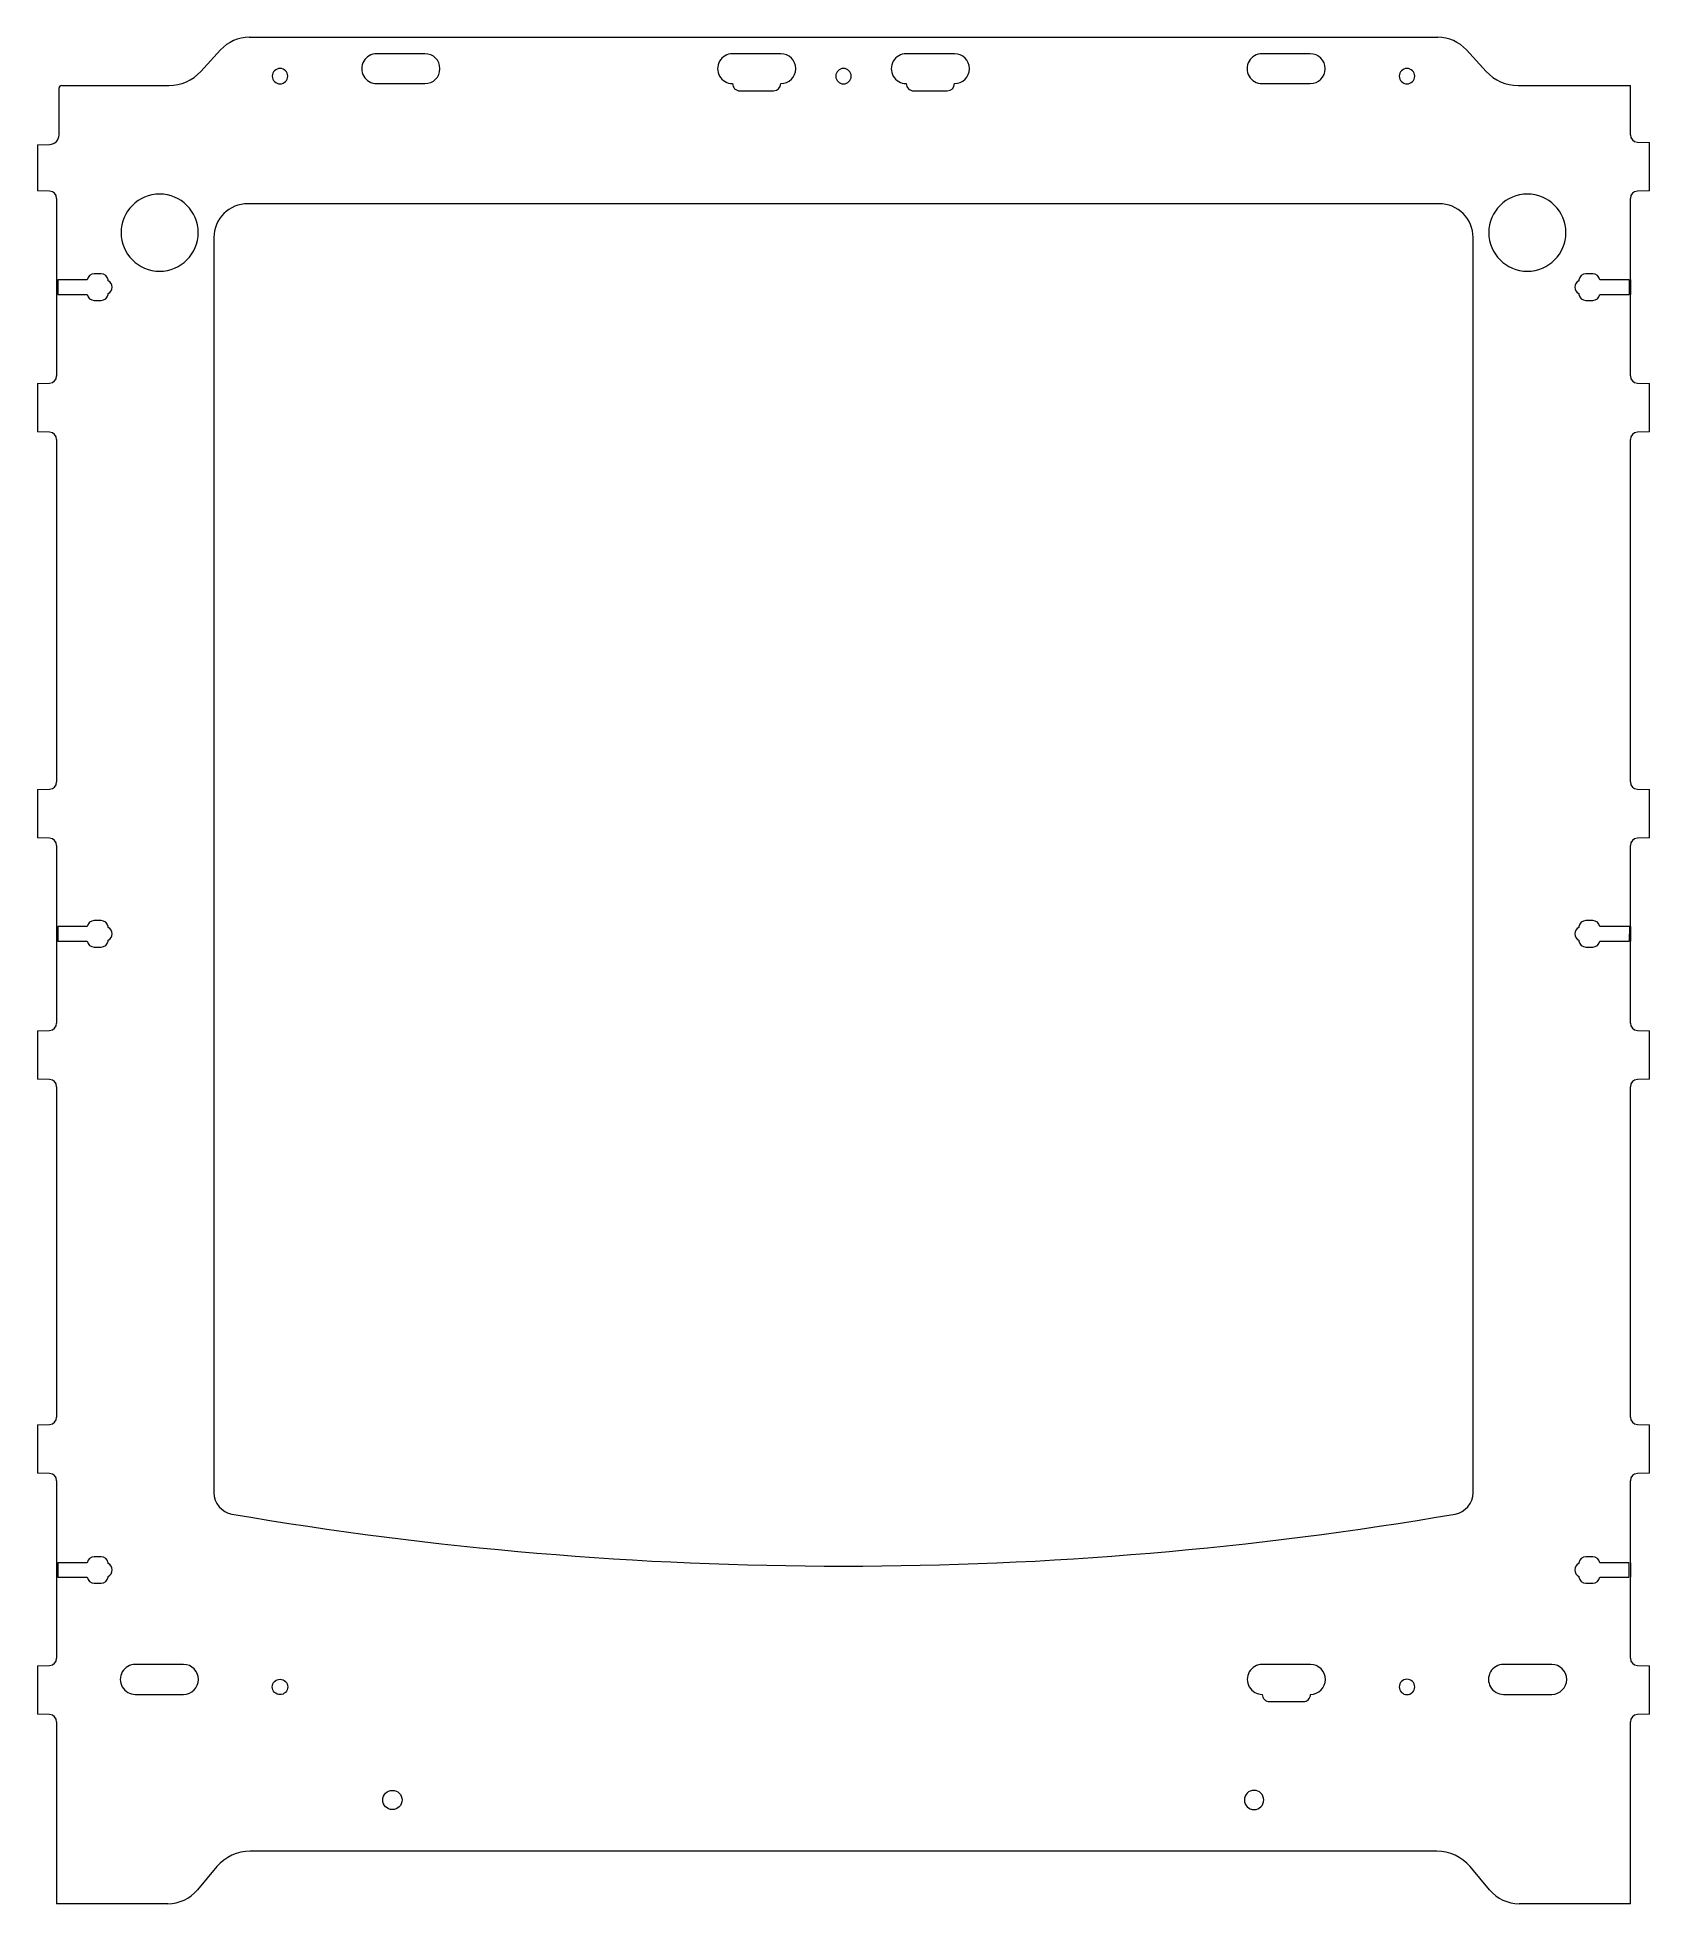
# Model space of a CAD drawing. Header units: millimetres. Extents: x -167 to 167, y -194 to 194.
import ezdxf

# ---------------------------------------------------------------- set-up
doc = ezdxf.new("R2010")
doc.units = ezdxf.units.MM
doc.header["$MEASUREMENT"] = 0
doc.layers.add('Capa 1', color=7, linetype='Continuous')

msp = doc.modelspace()

# ---------------------------------------------------------------- linework, layer by layer
at = {"layer": 'Capa 1', "lineweight": 15}
for points in [[(-123.2046, 193.5), (-123.2046, 193.5), (123.2046, 193.5), (123.2046, 193.5)], [(-133.2039, 186.4236), (-133.2039, 186.4236), (-129.106, 190.9011), (-129.106, 190.9011)], [(-123.2046, 193.4999), (-125.4492, 193.4999), (-127.5906, 192.5569), (-129.106, 190.9011)], [(-86.75, 190.1), (-86.75, 190.1), (-96.75, 190.1), (-96.75, 190.1)], [(-13, 190.1), (-13, 190.1), (-23, 190.1), (-23, 190.1)], [(23, 190.1), (23, 190.1), (13, 190.1), (13, 190.1)], [(96.75, 190.1), (96.75, 190.1), (86.75, 190.1), (86.75, 190.1)], [(129.106, 190.9011), (127.5906, 192.5569), (125.4492, 193.4999), (123.2046, 193.4999)], [(129.106, 190.9011), (129.106, 190.9011), (133.2039, 186.4236), (133.2039, 186.4236)], [(-139.8431, 183.5), (-137.3179, 183.5), (-134.9088, 184.5608), (-133.2039, 186.4236)], [(133.2039, 186.4236), (134.9088, 184.5608), (137.3179, 183.5), (139.8431, 183.5)], [(-162.6, 173.2882), (-162.6, 173.2882), (-162.6, 183), (-162.6, 183)], [(-162.1, 183.5), (-162.1, 183.5), (-139.8431, 183.5), (-139.8431, 183.5)], [(-96.75, 183.9), (-96.75, 183.9), (-86.75, 183.9), (-86.75, 183.9)], [(-21.5, 182.4), (-21.5, 182.4), (-14.5, 182.4), (-14.5, 182.4)], [(-14.5, 182.4), (-13.6715, 182.4), (-13, 183.0715), (-13, 183.8999)], [(14.5, 182.4), (14.5, 182.4), (21.5, 182.4), (21.5, 182.4)], [(21.5, 182.4), (22.3284, 182.4), (22.9999, 183.0715), (22.9999, 183.8999)], [(86.75, 183.9), (86.75, 183.9), (96.75, 183.9), (96.75, 183.9)], [(139.8431, 183.5), (139.8431, 183.5), (163.1, 183.5), (163.1, 183.5)], [(163.1, 173.2882), (163.1, 173.2882), (163.1, 183.5), (163.1, 183.5)], [(-167.1, 171.1996), (-167.1, 171.1996), (-164.5302, 171.2894), (-164.5302, 171.2894)], [(-167.1, 171.1996), (-167.1, 171.1996), (-167.1, 161.7), (-167.1, 161.7)], [(-164.5302, 171.2894), (-163.4534, 171.327), (-162.6, 172.2108), (-162.6, 173.2882)], [(163.1, 173.2882), (163.1, 172.4801), (163.74, 171.8173), (164.5476, 171.7891)], [(164.5476, 171.7891), (164.5476, 171.7891), (167.1, 171.7), (167.1, 171.7)], [(167.1, 161.7), (167.1, 161.7), (167.1, 171.7), (167.1, 171.7)], [(-164.5476, 161.6108), (-164.5476, 161.6108), (-167.1, 161.7), (-167.1, 161.7)], [(-163.0999, 160.1117), (-163.0999, 160.9198), (-163.74, 161.5826), (-164.5476, 161.6108)], [(-163.1, 160.1117), (-163.1, 160.1117), (-163.1, 143.2), (-163.1, 143.2)], [(123.5, 159), (123.5, 159), (-123.5, 159), (-123.5, 159)], [(164.5476, 161.6108), (163.74, 161.5826), (163.1, 160.9198), (163.1, 160.1117)], [(163.1, 143.2), (163.1, 143.2), (163.1, 160.1117), (163.1, 160.1117)], [(167.1, 161.7), (167.1, 161.7), (164.5476, 161.6108), (164.5476, 161.6108)], [(-130.5, 152), (-130.5, 152), (-130.5, -108.2822), (-130.5, -108.2822)], [(130.5, -108.2822), (130.5, -108.2822), (130.5, 152), (130.5, 152)], [(-156.779, 143.2), (-156.779, 143.2), (-162.8766, 143.2), (-162.8766, 143.2)], [(-155.3, 144.4499), (-156.0319, 144.4499), (-156.657, 143.9217), (-156.779, 143.2)], [(-153.9, 144.45), (-153.9, 144.45), (-155.3, 144.45), (-155.3, 144.45)], [(-152.4209, 143.2), (-152.5429, 143.9217), (-153.168, 144.4499), (-153.9, 144.4499)], [(-152.4209, 143.0375), (-152.4209, 143.0375), (-152.4209, 143.2), (-152.4209, 143.2)], [(153.9, 144.4499), (153.168, 144.4499), (152.5429, 143.9217), (152.4209, 143.2)], [(152.4209, 143.2), (152.4209, 143.2), (152.4209, 143.0375), (152.4209, 143.0375)], [(155.3, 144.45), (155.3, 144.45), (153.9, 144.45), (153.9, 144.45)], [(156.779, 143.2), (156.657, 143.9217), (156.0319, 144.4499), (155.3, 144.4499)], [(162.8411, 143.2), (162.8411, 143.2), (156.779, 143.2), (156.779, 143.2)], [(-163.1, 140.1649), (-163.1, 140.1649), (-163.1, 123.2531), (-163.1, 123.2531)], [(-162.8633, 140.2), (-162.8633, 140.2), (-156.779, 140.2), (-156.779, 140.2)], [(-156.779, 140.1999), (-156.657, 139.4782), (-156.0319, 138.95), (-155.3, 138.95)], [(-153.9, 138.95), (-153.168, 138.95), (-152.5429, 139.4782), (-152.4209, 140.1999)], [(-152.4209, 140.2), (-152.4209, 140.2), (-152.4209, 140.3624), (-152.4209, 140.3624)], [(152.4209, 140.3624), (152.4209, 140.3624), (152.4209, 140.2), (152.4209, 140.2)], [(152.4209, 140.1999), (152.5429, 139.4782), (153.168, 138.95), (153.9, 138.95)], [(155.3, 138.95), (156.0319, 138.95), (156.657, 139.4782), (156.779, 140.1999)], [(156.779, 140.2), (156.779, 140.2), (162.8411, 140.2), (162.8411, 140.2)], [(163.1, 123.2882), (163.1, 123.2882), (163.1, 140.2), (163.1, 140.2)], [(-155.3, 138.95), (-155.3, 138.95), (-153.9, 138.95), (-153.9, 138.95)], [(153.9, 138.95), (153.9, 138.95), (155.3, 138.95), (155.3, 138.95)], [(-167.1, 121.7), (-167.1, 121.7), (-164.5476, 121.7891), (-164.5476, 121.7891)], [(-167.1, 121.7), (-167.1, 121.7), (-167.1, 111.7), (-167.1, 111.7)], [(-164.5476, 121.7891), (-163.74, 121.8173), (-163.1, 122.4801), (-163.1, 123.2882)], [(163.0999, 123.2882), (163.0999, 122.4801), (163.74, 121.8173), (164.5476, 121.7891)], [(164.5476, 121.7891), (164.5476, 121.7891), (167.1, 121.7), (167.1, 121.7)], [(167.1, 111.7), (167.1, 111.7), (167.1, 121.7), (167.1, 121.7)], [(-164.5476, 111.6108), (-164.5476, 111.6108), (-167.1, 111.7), (-167.1, 111.7)], [(-163.0999, 110.1117), (-163.0999, 110.9198), (-163.74, 111.5826), (-164.5476, 111.6108)], [(-163.1, 110.1117), (-163.1, 110.1117), (-163.1, 39.0882), (-163.1, 39.0882)], [(164.5476, 111.6108), (163.74, 111.5826), (163.0999, 110.9198), (163.0999, 110.1117)], [(163.1, 39.0882), (163.1, 39.0882), (163.1, 110.1117), (163.1, 110.1117)], [(167.1, 111.7), (167.1, 111.7), (164.5476, 111.6108), (164.5476, 111.6108)], [(-164.5476, 37.5891), (-163.74, 37.6173), (-163.1, 38.2801), (-163.1, 39.0882)], [(163.1, 39.0882), (163.1, 38.2801), (163.74, 37.6173), (164.5476, 37.5891)], [(-167.1, 37.5), (-167.1, 37.5), (-164.5476, 37.5891), (-164.5476, 37.5891)], [(-167.1, 37.5), (-167.1, 37.5), (-167.1, 27.5), (-167.1, 27.5)], [(164.5476, 37.5891), (164.5476, 37.5891), (167.1, 37.5), (167.1, 37.5)], [(167.1, 27.5), (167.1, 27.5), (167.1, 37.5), (167.1, 37.5)], [(-164.5476, 27.4108), (-164.5476, 27.4108), (-167.1, 27.5), (-167.1, 27.5)], [(-163.0999, 25.9117), (-163.0999, 26.7198), (-163.74, 27.3826), (-164.5476, 27.4108)], [(164.5476, 27.4108), (163.74, 27.3826), (163.1, 26.7198), (163.1, 25.9117)], [(167.1, 27.5), (167.1, 27.5), (164.5476, 27.4108), (164.5476, 27.4108)], [(-163.1, 25.9117), (-163.1, 25.9117), (-163.1, 9.1), (-163.1, 9.1)], [(163.1, 9.1), (163.1, 9.1), (163.1, 25.9117), (163.1, 25.9117)], [(-156.779, 9.1), (-156.779, 9.1), (-162.8637, 9.1), (-162.8637, 9.1)], [(-155.3, 10.3499), (-156.0319, 10.3499), (-156.657, 9.8217), (-156.779, 9.1)], [(-153.9, 10.35), (-153.9, 10.35), (-155.3, 10.35), (-155.3, 10.35)], [(-152.4209, 9.1), (-152.5429, 9.8217), (-153.168, 10.3499), (-153.9, 10.3499)], [(-152.4209, 8.9375), (-152.4209, 8.9375), (-152.4209, 9.1), (-152.4209, 9.1)], [(153.9, 10.3499), (153.168, 10.3499), (152.5429, 9.8217), (152.4209, 9.1)], [(152.4209, 9.1), (152.4209, 9.1), (152.4209, 8.9375), (152.4209, 8.9375)], [(155.3, 10.35), (155.3, 10.35), (153.9, 10.35), (153.9, 10.35)], [(156.779, 9.1), (156.657, 9.8217), (156.0319, 10.3499), (155.3, 10.3499)], [(162.8903, 9.1), (162.8903, 9.1), (156.779, 9.1), (156.779, 9.1)], [(-163.1, 6.1), (-163.1, 6.1), (-163.1, -10.9117), (-163.1, -10.9117)], [(-162.8637, 6.1), (-162.8637, 6.1), (-156.779, 6.1), (-156.779, 6.1)], [(-156.779, 6.0999), (-156.657, 5.3782), (-156.0319, 4.85), (-155.3, 4.85)], [(-155.3, 4.85), (-155.3, 4.85), (-153.9, 4.85), (-153.9, 4.85)], [(-153.9, 4.85), (-153.168, 4.85), (-152.5429, 5.3782), (-152.4209, 6.0999)], [(-152.4209, 6.1), (-152.4209, 6.1), (-152.4209, 6.2624), (-152.4209, 6.2624)], [(152.4209, 6.2624), (152.4209, 6.2624), (152.4209, 6.1), (152.4209, 6.1)], [(152.4209, 6.0999), (152.5429, 5.3782), (153.168, 4.85), (153.9, 4.85)], [(153.9, 4.85), (153.9, 4.85), (155.3, 4.85), (155.3, 4.85)], [(155.3, 4.85), (156.0319, 4.85), (156.657, 5.3782), (156.779, 6.0999)], [(156.779, 6.1), (156.779, 6.1), (162.8837, 6.1), (162.8837, 6.1)], [(163.1, -10.9117), (163.1, -10.9117), (163.1, 6.1), (163.1, 6.1)], [(-164.5476, -12.4108), (-163.74, -12.3826), (-163.1, -11.7198), (-163.1, -10.9117)], [(163.0999, -10.9117), (163.0999, -11.7198), (163.74, -12.3826), (164.5476, -12.4108)], [(-167.1, -12.5), (-167.1, -12.5), (-164.5476, -12.4108), (-164.5476, -12.4108)], [(-167.1, -12.5), (-167.1, -12.5), (-167.1, -22.5), (-167.1, -22.5)], [(164.5476, -12.4108), (164.5476, -12.4108), (167.1, -12.5), (167.1, -12.5)], [(167.1, -22.5), (167.1, -22.5), (167.1, -12.5), (167.1, -12.5)], [(-164.5476, -22.5891), (-164.5476, -22.5891), (-167.1, -22.5), (-167.1, -22.5)], [(-163.0999, -24.0882), (-163.0999, -23.2801), (-163.74, -22.6173), (-164.5476, -22.5891)], [(164.5476, -22.5891), (163.74, -22.6173), (163.1, -23.2801), (163.1, -24.0882)], [(167.1, -22.5), (167.1, -22.5), (164.5476, -22.5891), (164.5476, -22.5891)], [(-163.1, -24.0882), (-163.1, -24.0882), (-163.1, -92.6117), (-163.1, -92.6117)], [(163.1, -92.6117), (163.1, -92.6117), (163.1, -24.0882), (163.1, -24.0882)], [(-164.5476, -94.1108), (-163.74, -94.0826), (-163.1, -93.4198), (-163.1, -92.6117)], [(163.0999, -92.6117), (163.0999, -93.4198), (163.74, -94.0826), (164.5476, -94.1108)], [(-167.1, -94.2), (-167.1, -94.2), (-164.5476, -94.1108), (-164.5476, -94.1108)], [(-167.1, -94.2), (-167.1, -94.2), (-167.1, -104.2), (-167.1, -104.2)], [(164.5476, -94.1108), (164.5476, -94.1108), (167.1, -94.2), (167.1, -94.2)], [(167.1, -104.2), (167.1, -104.2), (167.1, -94.2), (167.1, -94.2)], [(-164.5476, -104.2891), (-164.5476, -104.2891), (-167.1, -104.2), (-167.1, -104.2)], [(-163.1, -105.7882), (-163.1, -104.9801), (-163.74, -104.3173), (-164.5476, -104.2891)], [(164.5476, -104.2891), (163.74, -104.3173), (163.1, -104.9801), (163.1, -105.7882)], [(167.1, -104.2), (167.1, -104.2), (164.5476, -104.2891), (164.5476, -104.2891)], [(-163.1, -105.7882), (-163.1, -105.7882), (-163.1, -122.8), (-163.1, -122.8)], [(-130.4999, -108.2822), (-130.5, -110.4742), (-128.9205, -112.3473), (-126.76, -112.7176)], [(126.76, -112.7176), (128.9205, -112.3473), (130.4999, -110.4742), (130.4999, -108.2822)], [(163.1, -122.8), (163.1, -122.8), (163.1, -105.7882), (163.1, -105.7882)], [(-126.76, -112.7176), (-42.8647, -127.0941), (42.8647, -127.0941), (126.76, -112.7176)], [(-156.7599, -122.8), (-156.7599, -122.8), (-162.8599, -122.8), (-162.8599, -122.8)], [(-155.3, -121.55), (-156.0319, -121.55), (-156.657, -122.0782), (-156.779, -122.7999)], [(-153.9, -121.55), (-153.9, -121.55), (-155.3, -121.55), (-155.3, -121.55)], [(-152.4209, -122.7999), (-152.5429, -122.0782), (-153.168, -121.55), (-153.9, -121.55)], [(-152.4209, -122.9624), (-152.4209, -122.9624), (-152.4209, -122.8), (-152.4209, -122.8)], [(153.9, -121.55), (153.168, -121.55), (152.5429, -122.0782), (152.4209, -122.7999)], [(152.4209, -122.8), (152.4209, -122.8), (152.4209, -122.9624), (152.4209, -122.9624)], [(155.3, -121.55), (155.3, -121.55), (153.9, -121.55), (153.9, -121.55)], [(156.779, -122.7999), (156.657, -122.0782), (156.0319, -121.55), (155.3, -121.55)], [(162.7771, -122.8), (162.7771, -122.8), (156.7521, -122.8), (156.7521, -122.8)], [(-163.1, -125.8), (-163.1, -125.8), (-163.1, -142.6117), (-163.1, -142.6117)], [(-162.8797, -125.8), (-162.8797, -125.8), (-156.7797, -125.8), (-156.7797, -125.8)], [(-156.779, -125.8), (-156.657, -126.5217), (-156.0319, -127.0499), (-155.3, -127.0499)], [(-155.3, -127.05), (-155.3, -127.05), (-153.9, -127.05), (-153.9, -127.05)], [(-153.9, -127.0499), (-153.168, -127.0499), (-152.5429, -126.5217), (-152.4209, -125.8)], [(-152.4209, -125.8), (-152.4209, -125.8), (-152.4209, -125.6375), (-152.4209, -125.6375)], [(152.4209, -125.6375), (152.4209, -125.6375), (152.4209, -125.8), (152.4209, -125.8)], [(152.4209, -125.8), (152.5429, -126.5217), (153.168, -127.0499), (153.9, -127.0499)], [(153.9, -127.05), (153.9, -127.05), (155.3, -127.05), (155.3, -127.05)], [(155.3, -127.0499), (156.0319, -127.0499), (156.657, -126.5217), (156.779, -125.8)], [(156.7785, -125.8), (156.7785, -125.8), (162.8035, -125.8), (162.8035, -125.8)], [(163.1, -142.6117), (163.1, -142.6117), (163.1, -125.8), (163.1, -125.8)], [(-164.5476, -144.1108), (-163.74, -144.0826), (-163.1, -143.4198), (-163.1, -142.6117)], [(163.1, -142.6117), (163.1, -143.4198), (163.74, -144.0826), (164.5476, -144.1108)], [(-167.1, -144.2), (-167.1, -144.2), (-164.5476, -144.1108), (-164.5476, -144.1108)], [(-167.1, -144.2), (-167.1, -144.2), (-167.1, -154.2), (-167.1, -154.2)], [(-136.8, -143.9), (-136.8, -143.9), (-146.8, -143.9), (-146.8, -143.9)], [(96.8, -143.9), (96.8, -143.9), (86.8, -143.9), (86.8, -143.9)], [(146.8, -143.9), (146.8, -143.9), (136.8, -143.9), (136.8, -143.9)], [(164.5476, -144.1108), (164.5476, -144.1108), (167.1, -144.2), (167.1, -144.2)], [(167.1, -154.2), (167.1, -154.2), (167.1, -144.2), (167.1, -144.2)], [(-146.8, -150.1), (-146.8, -150.1), (-136.8, -150.1), (-136.8, -150.1)], [(136.8, -150.1), (136.8, -150.1), (146.8, -150.1), (146.8, -150.1)], [(-164.5476, -154.2891), (-164.5476, -154.2891), (-167.1, -154.2), (-167.1, -154.2)], [(-163.1, -155.7882), (-163.1, -154.9801), (-163.74, -154.3173), (-164.5476, -154.2891)], [(88.3, -151.6), (88.3, -151.6), (95.3, -151.6), (95.3, -151.6)], [(164.5476, -154.2891), (163.74, -154.3173), (163.1, -154.9801), (163.1, -155.7882)], [(167.1, -154.2), (167.1, -154.2), (164.5476, -154.2891), (164.5476, -154.2891)], [(-163.1, -155.7882), (-163.1, -155.7882), (-163.1, -193.5), (-163.1, -193.5)], [(163.1, -193.5), (163.1, -193.5), (163.1, -155.7882), (163.1, -155.7882)], [(-122.9841, -182.5927), (-125.6444, -182.5927), (-128.1685, -183.7697), (-129.8785, -185.8077)], [(122.9841, -182.5927), (122.9841, -182.5927), (-122.9841, -182.5927), (-122.9841, -182.5927)], [(129.8785, -185.8077), (128.1685, -183.7697), (125.6444, -182.5927), (122.9841, -182.5927)], [(-129.8785, -185.8077), (-129.8785, -185.8077), (-133.9352, -190.6423), (-133.9352, -190.6423)], [(133.9352, -190.6423), (133.9352, -190.6423), (129.8785, -185.8077), (129.8785, -185.8077)], [(-140.0636, -193.5), (-140.0636, -193.5), (-163.1, -193.5), (-163.1, -193.5)], [(-140.0636, -193.4999), (-137.6988, -193.4999), (-135.4552, -192.4537), (-133.9352, -190.6423)], [(133.9352, -190.6423), (135.4552, -192.4537), (137.6988, -193.4999), (140.0636, -193.4999)], [(163.1, -193.5), (163.1, -193.5), (140.0636, -193.5), (140.0636, -193.5)]]:
    msp.add_open_spline(points, degree=3, dxfattribs=at)
for points, knots in [([(-96.75, 190.0999), (-97.8575, 190.0999), (-98.8809, 189.5091), (-99.4346, 188.5499), (-99.4346, 188.5499), (-99.9884, 187.5908), (-99.9884, 186.4091), (-99.4346, 185.45), (-99.4346, 185.45), (-98.8809, 184.4908), (-97.8575, 183.9), (-96.75, 183.9)], [0, 0, 0, 0, 0.25, 0.25, 0.25, 0.25, 0.5, 0.5, 0.5, 0.5, 1, 1, 1, 1]), ([(-86.75, 183.9), (-85.0379, 183.9), (-83.65, 185.2879), (-83.65, 186.9999), (-83.65, 186.9999), (-83.6499, 188.712), (-85.0379, 190.0999), (-86.7499, 190.0999)], [0, 0, 0, 0, 0.33333333, 0.33333333, 0.33333333, 0.33333333, 1, 1, 1, 1]), ([(-23, 190.0999), (-24.1075, 190.0999), (-25.1309, 189.5091), (-25.6846, 188.5499), (-25.6846, 188.5499), (-26.2384, 187.5908), (-26.2384, 186.4091), (-25.6846, 185.45), (-25.6846, 185.45), (-25.1309, 184.4908), (-24.1075, 183.9), (-23, 183.9)], [0, 0, 0, 0, 0.25, 0.25, 0.25, 0.25, 0.5, 0.5, 0.5, 0.5, 1, 1, 1, 1]), ([(-13, 183.9), (-11.2879, 183.9), (-9.9, 185.2879), (-9.9, 186.9999), (-9.9, 186.9999), (-9.8999, 188.712), (-11.2879, 190.0999), (-12.9999, 190.0999)], [0, 0, 0, 0, 0.33333333, 0.33333333, 0.33333333, 0.33333333, 1, 1, 1, 1]), ([(13, 190.0999), (11.8924, 190.0999), (10.869, 189.5091), (10.3153, 188.5499), (10.3153, 188.5499), (9.7615, 187.5908), (9.7615, 186.4091), (10.3153, 185.45), (10.3153, 185.45), (10.869, 184.4908), (11.8924, 183.9), (13, 183.9)], [0, 0, 0, 0, 0.25, 0.25, 0.25, 0.25, 0.5, 0.5, 0.5, 0.5, 1, 1, 1, 1]), ([(23, 183.9), (24.712, 183.9), (26.0999, 185.2879), (26.0999, 186.9999), (26.0999, 186.9999), (26.1, 188.712), (24.712, 190.0999), (23, 190.0999)], [0, 0, 0, 0, 0.33333333, 0.33333333, 0.33333333, 0.33333333, 1, 1, 1, 1]), ([(86.75, 190.0999), (85.6424, 190.0999), (84.619, 189.5091), (84.0653, 188.5499), (84.0653, 188.5499), (83.5115, 187.5908), (83.5115, 186.4091), (84.0653, 185.45), (84.0653, 185.45), (84.619, 184.4908), (85.6424, 183.9), (86.75, 183.9)], [0, 0, 0, 0, 0.25, 0.25, 0.25, 0.25, 0.5, 0.5, 0.5, 0.5, 1, 1, 1, 1]), ([(96.75, 183.9), (98.462, 183.9), (99.8499, 185.2879), (99.8499, 186.9999), (99.8499, 186.9999), (99.85, 188.712), (98.462, 190.0999), (96.75, 190.0999)], [0, 0, 0, 0, 0.33333333, 0.33333333, 0.33333333, 0.33333333, 1, 1, 1, 1]), ([(-115.2, 185.45), (-115.2, 186.3336), (-115.9163, 187.0499), (-116.7999, 187.0499), (-116.7999, 187.0499), (-117.6836, 187.05), (-118.3999, 186.3336), (-118.3999, 185.45), (-118.3999, 185.45), (-118.4, 184.5663), (-117.6836, 183.85), (-116.8, 183.85), (-116.8, 183.85), (-115.9163, 183.8499), (-115.2, 184.5663), (-115.2, 185.4499)], [0, 0, 0, 0, 0.2, 0.2, 0.2, 0.2, 0.4, 0.4, 0.4, 0.4, 0.6, 0.6, 0.6, 0.6, 1, 1, 1, 1]), ([(1.5999, 185.45), (1.5999, 186.3336), (0.8836, 187.0499), (0, 187.0499), (0, 187.0499), (-0.8836, 187.05), (-1.5999, 186.3336), (-1.5999, 185.45), (-1.5999, 185.45), (-1.6, 184.5663), (-0.8836, 183.85), (0, 183.85), (0, 183.85), (0.8836, 183.8499), (1.5999, 184.5663), (1.5999, 185.4499)], [0, 0, 0, 0, 0.2, 0.2, 0.2, 0.2, 0.4, 0.4, 0.4, 0.4, 0.6, 0.6, 0.6, 0.6, 1, 1, 1, 1]), ([(118.4, 185.45), (118.4, 186.3336), (117.6836, 187.0499), (116.8, 187.0499), (116.8, 187.0499), (115.9163, 187.05), (115.2, 186.3336), (115.2, 185.45), (115.2, 185.45), (115.1999, 184.5663), (115.9163, 183.85), (116.7999, 183.85), (116.7999, 183.85), (117.6836, 183.8499), (118.3999, 184.5663), (118.3999, 185.4499)], [0, 0, 0, 0, 0.2, 0.2, 0.2, 0.2, 0.4, 0.4, 0.4, 0.4, 0.6, 0.6, 0.6, 0.6, 1, 1, 1, 1]), ([(-162.1, 183.5), (-162.2326, 183.5), (-162.3597, 183.4473), (-162.4535, 183.3535), (-162.4535, 183.3535), (-162.5473, 183.2597), (-162.6, 183.1326), (-162.6, 182.9999)], [0, 0, 0, 0, 0.33333333, 0.33333333, 0.33333333, 0.33333333, 1, 1, 1, 1]), ([(-23, 183.9), (-23, 183.5021), (-22.8419, 183.1206), (-22.5606, 182.8393), (-22.5606, 182.8393), (-22.2793, 182.558), (-21.8978, 182.4), (-21.5, 182.4)], [0, 0, 0, 0, 0.33333333, 0.33333333, 0.33333333, 0.33333333, 1, 1, 1, 1]), ([(12.9999, 183.9), (12.9999, 183.5021), (13.158, 183.1206), (13.4393, 182.8393), (13.4393, 182.8393), (13.7206, 182.558), (14.1021, 182.4), (14.5, 182.4)], [0, 0, 0, 0, 0.33333333, 0.33333333, 0.33333333, 0.33333333, 1, 1, 1, 1]), ([(-133.75, 153), (-133.75, 157.4182), (-137.3317, 160.9999), (-141.7499, 160.9999), (-141.7499, 160.9999), (-146.1682, 161), (-149.7499, 157.4182), (-149.7499, 153), (-149.7499, 153), (-149.75, 148.5817), (-146.1683, 145), (-141.75, 145), (-141.75, 145), (-137.3317, 144.9999), (-133.75, 148.5816), (-133.75, 152.9999)], [0, 0, 0, 0, 0.2, 0.2, 0.2, 0.2, 0.4, 0.4, 0.4, 0.4, 0.6, 0.6, 0.6, 0.6, 1, 1, 1, 1]), ([(-123.5, 158.9999), (-125.3565, 158.9999), (-127.1369, 158.2625), (-128.4497, 156.9497), (-128.4497, 156.9497), (-129.7625, 155.6369), (-130.5, 153.8565), (-130.5, 152)], [0, 0, 0, 0, 0.33333333, 0.33333333, 0.33333333, 0.33333333, 1, 1, 1, 1]), ([(130.4999, 152), (130.4999, 153.8565), (129.7625, 155.6369), (128.4497, 156.9497), (128.4497, 156.9497), (127.1369, 158.2625), (125.3565, 158.9999), (123.5, 158.9999)], [0, 0, 0, 0, 0.33333333, 0.33333333, 0.33333333, 0.33333333, 1, 1, 1, 1]), ([(149.75, 153), (149.75, 157.4182), (146.1682, 160.9999), (141.75, 160.9999), (141.75, 160.9999), (137.3317, 161), (133.75, 157.4182), (133.75, 153), (133.75, 153), (133.7499, 148.5817), (137.3316, 145), (141.7499, 145), (141.7499, 145), (146.1682, 144.9999), (149.7499, 148.5816), (149.7499, 152.9999)], [0, 0, 0, 0, 0.2, 0.2, 0.2, 0.2, 0.4, 0.4, 0.4, 0.4, 0.6, 0.6, 0.6, 0.6, 1, 1, 1, 1]), ([(-152.4209, 140.3624), (-151.9173, 140.6181), (-151.6, 141.1351), (-151.6, 141.6999), (-151.6, 141.6999), (-151.5999, 142.2648), (-151.9173, 142.7818), (-152.4209, 143.0375)], [0, 0, 0, 0, 0.33333333, 0.33333333, 0.33333333, 0.33333333, 1, 1, 1, 1]), ([(152.4209, 143.0375), (151.9173, 142.7818), (151.6, 142.2648), (151.6, 141.7), (151.6, 141.7), (151.6, 141.1351), (151.9173, 140.6181), (152.4209, 140.3624)], [0, 0, 0, 0, 0.33333333, 0.33333333, 0.33333333, 0.33333333, 1, 1, 1, 1]), ([(-152.4209, 6.2624), (-151.9173, 6.5181), (-151.6, 7.0351), (-151.6, 7.5999), (-151.6, 7.5999), (-151.5999, 8.1648), (-151.9173, 8.6818), (-152.4209, 8.9375)], [0, 0, 0, 0, 0.33333333, 0.33333333, 0.33333333, 0.33333333, 1, 1, 1, 1]), ([(152.4209, 8.9375), (151.9173, 8.6818), (151.6, 8.1648), (151.6, 7.6), (151.6, 7.6), (151.6, 7.0351), (151.9173, 6.5181), (152.4209, 6.2624)], [0, 0, 0, 0, 0.33333333, 0.33333333, 0.33333333, 0.33333333, 1, 1, 1, 1]), ([(-152.4209, -125.6375), (-151.9173, -125.3818), (-151.6, -124.8648), (-151.6, -124.3), (-151.6, -124.3), (-151.5999, -123.7351), (-151.9173, -123.2181), (-152.4209, -122.9624)], [0, 0, 0, 0, 0.33333333, 0.33333333, 0.33333333, 0.33333333, 1, 1, 1, 1]), ([(152.4209, -122.9624), (151.9173, -123.2181), (151.6, -123.7351), (151.6, -124.3), (151.6, -124.3), (151.6, -124.8648), (151.9173, -125.3818), (152.4209, -125.6375)], [0, 0, 0, 0, 0.33333333, 0.33333333, 0.33333333, 0.33333333, 1, 1, 1, 1]), ([(-146.8, -143.9), (-147.9075, -143.9), (-148.9309, -144.4908), (-149.4846, -145.45), (-149.4846, -145.45), (-150.0384, -146.4091), (-150.0384, -147.5908), (-149.4846, -148.5499), (-149.4846, -148.5499), (-148.9309, -149.5091), (-147.9075, -150.0999), (-146.8, -150.0999)], [0, 0, 0, 0, 0.25, 0.25, 0.25, 0.25, 0.5, 0.5, 0.5, 0.5, 1, 1, 1, 1]), ([(-136.8, -150.0999), (-135.0879, -150.0999), (-133.7, -148.712), (-133.7, -147), (-133.7, -147), (-133.6999, -145.2879), (-135.0879, -143.9), (-136.7999, -143.9)], [0, 0, 0, 0, 0.33333333, 0.33333333, 0.33333333, 0.33333333, 1, 1, 1, 1]), ([(-115.2, -148.55), (-115.2, -147.6663), (-115.9163, -146.95), (-116.7999, -146.95), (-116.7999, -146.95), (-117.6836, -146.9499), (-118.3999, -147.6663), (-118.3999, -148.5499), (-118.3999, -148.5499), (-118.4, -149.4336), (-117.6836, -150.1499), (-116.8, -150.1499), (-116.8, -150.1499), (-115.9163, -150.15), (-115.2, -149.4336), (-115.2, -148.55)], [0, 0, 0, 0, 0.2, 0.2, 0.2, 0.2, 0.4, 0.4, 0.4, 0.4, 0.6, 0.6, 0.6, 0.6, 1, 1, 1, 1]), ([(86.8, -143.9), (85.6924, -143.9), (84.669, -144.4908), (84.1153, -145.45), (84.1153, -145.45), (83.5615, -146.4091), (83.5615, -147.5908), (84.1153, -148.5499), (84.1153, -148.5499), (84.669, -149.5091), (85.6924, -150.0999), (86.8, -150.0999)], [0, 0, 0, 0, 0.25, 0.25, 0.25, 0.25, 0.5, 0.5, 0.5, 0.5, 1, 1, 1, 1]), ([(96.8, -150.0999), (98.512, -150.0999), (99.8999, -148.712), (99.8999, -147), (99.8999, -147), (99.9, -145.2879), (98.512, -143.9), (96.8, -143.9)], [0, 0, 0, 0, 0.33333333, 0.33333333, 0.33333333, 0.33333333, 1, 1, 1, 1]), ([(118.4, -148.55), (118.4, -147.6663), (117.6836, -146.95), (116.8, -146.95), (116.8, -146.95), (115.9163, -146.9499), (115.2, -147.6663), (115.2, -148.5499), (115.2, -148.5499), (115.1999, -149.4336), (115.9163, -150.1499), (116.7999, -150.1499), (116.7999, -150.1499), (117.6836, -150.15), (118.3999, -149.4336), (118.3999, -148.55)], [0, 0, 0, 0, 0.2, 0.2, 0.2, 0.2, 0.4, 0.4, 0.4, 0.4, 0.6, 0.6, 0.6, 0.6, 1, 1, 1, 1]), ([(136.8, -143.9), (135.6924, -143.9), (134.669, -144.4908), (134.1153, -145.45), (134.1153, -145.45), (133.5615, -146.4091), (133.5615, -147.5908), (134.1153, -148.5499), (134.1153, -148.5499), (134.669, -149.5091), (135.6924, -150.0999), (136.8, -150.0999)], [0, 0, 0, 0, 0.25, 0.25, 0.25, 0.25, 0.5, 0.5, 0.5, 0.5, 1, 1, 1, 1]), ([(146.8, -150.0999), (148.512, -150.0999), (149.8999, -148.712), (149.8999, -147), (149.8999, -147), (149.9, -145.2879), (148.512, -143.9), (146.8, -143.9)], [0, 0, 0, 0, 0.33333333, 0.33333333, 0.33333333, 0.33333333, 1, 1, 1, 1]), ([(86.8, -150.1), (86.8, -150.4978), (86.958, -150.8793), (87.2393, -151.1606), (87.2393, -151.1606), (87.5206, -151.4419), (87.9021, -151.5999), (88.3, -151.5999)], [0, 0, 0, 0, 0.33333333, 0.33333333, 0.33333333, 0.33333333, 1, 1, 1, 1]), ([(95.3, -151.5999), (95.6978, -151.5999), (96.0793, -151.4419), (96.3606, -151.1606), (96.3606, -151.1606), (96.6419, -150.8793), (96.8, -150.4978), (96.8, -150.1)], [0, 0, 0, 0, 0.33333333, 0.33333333, 0.33333333, 0.33333333, 1, 1, 1, 1]), ([(-91.5, -172), (-91.5, -170.8954), (-92.3954, -170), (-93.4999, -170), (-93.4999, -170), (-94.6045, -169.9999), (-95.4999, -170.8954), (-95.4999, -171.9999), (-95.4999, -171.9999), (-95.5, -173.1045), (-94.6045, -173.9999), (-93.5, -173.9999), (-93.5, -173.9999), (-92.3954, -174), (-91.5, -173.1045), (-91.5, -172)], [0, 0, 0, 0, 0.2, 0.2, 0.2, 0.2, 0.4, 0.4, 0.4, 0.4, 0.6, 0.6, 0.6, 0.6, 1, 1, 1, 1]), ([(87.1, -172), (87.1, -170.8954), (86.2045, -170), (85.1, -170), (85.1, -170), (83.9954, -169.9999), (83.1, -170.8954), (83.1, -171.9999), (83.1, -171.9999), (83.0999, -173.1045), (83.9954, -173.9999), (85.0999, -173.9999), (85.0999, -173.9999), (86.2045, -174), (87.0999, -173.1045), (87.0999, -172)], [0, 0, 0, 0, 0.2, 0.2, 0.2, 0.2, 0.4, 0.4, 0.4, 0.4, 0.6, 0.6, 0.6, 0.6, 1, 1, 1, 1])]:
    msp.add_open_spline(points, degree=3, knots=knots, dxfattribs=at)
at = {"layer": 'Capa 1', "color": 250, "lineweight": 20}
for points in [[(-163.1, 143.2), (-163.1, 143.2), (-163.1, 140.1649), (-163.1, 140.1649)], [(-162.8766, 143.2), (-162.8766, 143.2), (-162.8633, 140.2), (-162.8633, 140.2)], [(162.8411, 143.2), (162.8411, 143.2), (162.8411, 140.2), (162.8411, 140.2)], [(163.1, 143.2), (163.1, 143.2), (163.1, 140.2), (163.1, 140.2)], [(-163.1, 9.1), (-163.1, 9.1), (-163.1, 6.1), (-163.1, 6.1)], [(-162.8637, 9.1), (-162.8637, 9.1), (-162.8637, 6.1), (-162.8637, 6.1)], [(162.8903, 9.1), (162.8903, 9.1), (162.8837, 6.1), (162.8837, 6.1)], [(163.1, 9.1), (163.1, 9.1), (163.1, 6.1), (163.1, 6.1)], [(-163.1, -122.8), (-163.1, -122.8), (-163.1, -125.8), (-163.1, -125.8)], [(-162.8599, -122.8), (-162.8599, -122.8), (-162.8797, -125.8), (-162.8797, -125.8)], [(162.7771, -122.8), (162.7771, -122.8), (162.8035, -125.8), (162.8035, -125.8)], [(163.1, -122.8), (163.1, -122.8), (163.1, -125.8), (163.1, -125.8)]]:
    msp.add_open_spline(points, degree=3, dxfattribs=at)

doc.saveas('drawing.dxf')
